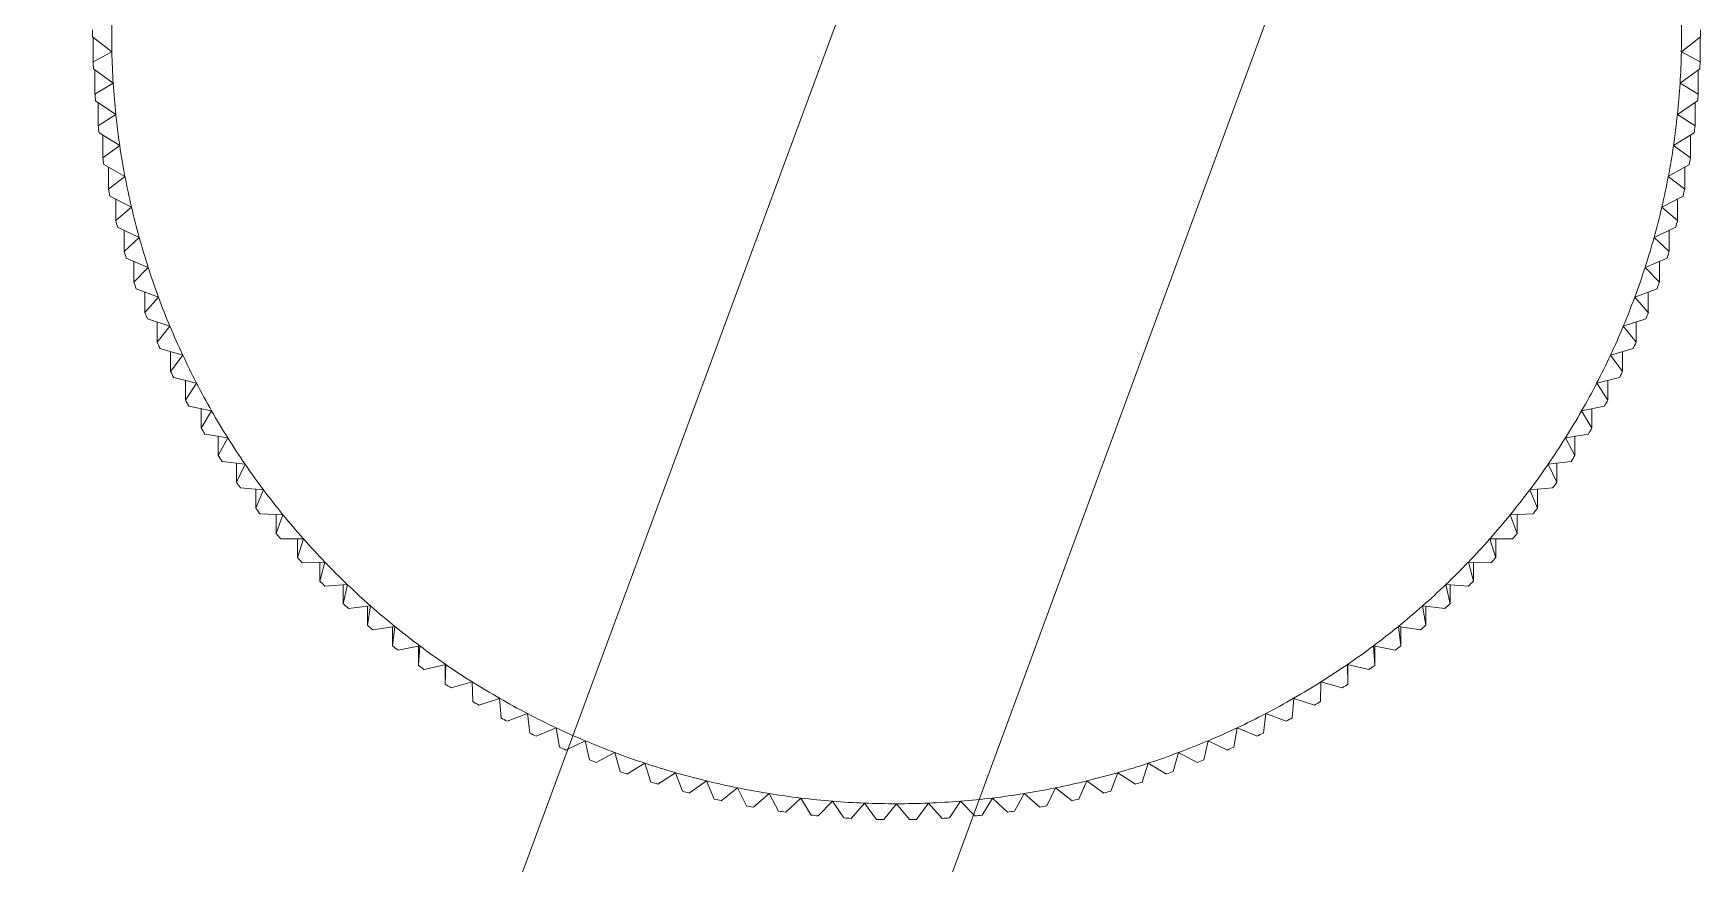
# Model space of a CAD drawing. Header units: millimetres. Extents: x 54215 to 67697, y 23496 to 56611.
# Drawn here: x 57331.286 to 57334.396, y 37575.078 to 37576.625 of the extents above; entities that cross this region are included whole.
import ezdxf

# ---------------------------------------------------------------- set-up
doc = ezdxf.new("R2010")
doc.units = ezdxf.units.MM
doc.layers.add('0 rölöve', color=7, linetype='Continuous', true_color=0xf1380e)
doc.layers.add('no3_duvar kaplama', color=8, linetype='Continuous', lineweight=0)
doc.layers.add('no3_tefriş arka ince', color=65, linetype='Continuous', lineweight=13)

# ---------------------------------------------------------------- blocks, each defined once
blk = doc.blocks.new('fimak tirimli')
at = {"layer": 'no3_tefriş arka ince', "linetype": 'Continuous', "lineweight": 0}
for p, q in [((1925.9803, 4651.1701), (1925.9443, 4651.1981)), ((1928.9442, 4651.1981), (1928.9083, 4651.1701)), ((1925.9453, 4651.1973), (1925.9453, 4651.1513)), ((1925.9453, 4651.1513), (1925.9803, 4651.1701)), ((1928.9083, 4651.1701), (1928.9433, 4651.1513)), ((1928.9433, 4651.1513), (1928.9433, 4651.1973)), ((1925.9827, 4651.1118), (1925.9458, 4651.1383)), ((1925.9487, 4651.1362), (1925.9487, 4651.0916)), ((1928.9427, 4651.1383), (1928.9058, 4651.1118)), ((1928.9398, 4651.0916), (1928.9398, 4651.1362)), ((1925.9487, 4651.0916), (1925.9827, 4651.1118)), ((1928.9058, 4651.1118), (1928.9398, 4651.0916)), ((1925.9876, 4651.0536), (1925.9498, 4651.0787)), ((1925.9547, 4651.0754), (1925.9547, 4651.0321)), ((1928.9387, 4651.0787), (1928.9009, 4651.0536)), ((1928.9338, 4651.0321), (1928.9338, 4651.0754)), ((1925.9547, 4651.0321), (1925.9876, 4651.0536)), ((1928.9009, 4651.0536), (1928.9338, 4651.0321)), ((1925.9949, 4650.9957), (1925.9563, 4651.0192)), ((1925.9631, 4651.015), (1925.9631, 4650.9729)), ((1928.9322, 4651.0192), (1928.8937, 4650.9957)), ((1928.9254, 4650.9729), (1928.9254, 4651.015)), ((1925.9631, 4650.9729), (1925.9949, 4650.9957)), ((1928.8937, 4650.9957), (1928.9254, 4650.9729)), ((1926.0046, 4650.9381), (1925.9653, 4650.96)), ((1925.974, 4650.9551), (1925.974, 4650.9141)), ((1928.9232, 4650.96), (1928.8839, 4650.9381)), ((1928.9145, 4650.9141), (1928.9145, 4650.9551)), ((1925.974, 4650.9141), (1926.0046, 4650.9381)), ((1928.8839, 4650.9381), (1928.9145, 4650.9141)), ((1926.0167, 4650.8809), (1925.9767, 4650.9013)), ((1925.9874, 4650.8959), (1925.9874, 4650.8557)), ((1928.9118, 4650.9013), (1928.8718, 4650.8809)), ((1928.9011, 4650.8557), (1928.9011, 4650.8959)), ((1925.9874, 4650.8557), (1926.0167, 4650.8809)), ((1928.8718, 4650.8809), (1928.9011, 4650.8557)), ((1926.0312, 4650.8243), (1925.9906, 4650.8431)), ((1926.0032, 4650.8372), (1926.0032, 4650.7979)), ((1928.8979, 4650.8431), (1928.8574, 4650.8243)), ((1928.8854, 4650.7979), (1928.8854, 4650.8372)), ((1926.0032, 4650.7979), (1926.0312, 4650.8243)), ((1928.8574, 4650.8243), (1928.8854, 4650.7979)), ((1926.048, 4650.7683), (1926.0069, 4650.7854)), ((1926.0213, 4650.7794), (1926.0213, 4650.7408)), ((1926.0213, 4650.7408), (1926.048, 4650.7683)), ((1928.8816, 4650.7854), (1928.8405, 4650.7683)), ((1928.8405, 4650.7683), (1928.8672, 4650.7408)), ((1928.8672, 4650.7408), (1928.8672, 4650.7794)), ((1926.0671, 4650.713), (1926.0256, 4650.7285)), ((1926.0419, 4650.7224), (1926.0419, 4650.6845)), ((1926.0419, 4650.6845), (1926.0671, 4650.713)), ((1928.8629, 4650.7285), (1928.8214, 4650.713)), ((1928.8214, 4650.713), (1928.8466, 4650.6845)), ((1928.8466, 4650.6845), (1928.8466, 4650.7224)), ((1926.0886, 4650.6585), (1926.0467, 4650.6723)), ((1928.8419, 4650.6723), (1928.7999, 4650.6585)), ((1926.0648, 4650.6664), (1926.0648, 4650.629)), ((1926.0648, 4650.629), (1926.0886, 4650.6585)), ((1928.7999, 4650.6585), (1928.8238, 4650.629)), ((1928.8238, 4650.629), (1928.8238, 4650.6664)), ((1926.1123, 4650.6049), (1926.07, 4650.6171)), ((1926.0899, 4650.6113), (1926.0899, 4650.5745)), ((1928.8185, 4650.6171), (1928.7762, 4650.6049)), ((1928.7986, 4650.5745), (1928.7986, 4650.6113)), ((1926.0899, 4650.5745), (1926.1123, 4650.6049)), ((1928.7762, 4650.6049), (1928.7986, 4650.5745)), ((1926.1382, 4650.5523), (1926.0957, 4650.5628)), ((1926.1174, 4650.5575), (1926.1174, 4650.5211)), ((1926.1174, 4650.5211), (1926.1382, 4650.5523)), ((1928.7928, 4650.5628), (1928.7503, 4650.5523)), ((1928.7503, 4650.5523), (1928.7712, 4650.5211)), ((1928.7712, 4650.5211), (1928.7712, 4650.5575)), ((1926.1663, 4650.5008), (1926.1236, 4650.5096)), ((1926.147, 4650.5048), (1926.147, 4650.4688)), ((1926.147, 4650.4688), (1926.1663, 4650.5008)), ((1928.7649, 4650.5096), (1928.7222, 4650.5008)), ((1928.7222, 4650.5008), (1928.7415, 4650.4688)), ((1928.7415, 4650.4688), (1928.7415, 4650.5048)), ((1926.1965, 4650.4504), (1926.1537, 4650.4575)), ((1926.1788, 4650.4534), (1926.1788, 4650.4177)), ((1928.7348, 4650.4575), (1928.692, 4650.4504)), ((1928.7097, 4650.4177), (1928.7097, 4650.4534)), ((1926.1788, 4650.4177), (1926.1965, 4650.4504)), ((1928.692, 4650.4504), (1928.7097, 4650.4177)), ((1926.2288, 4650.4013), (1926.186, 4650.4067)), ((1926.2127, 4650.4034), (1926.2127, 4650.3679)), ((1926.2127, 4650.3679), (1926.2288, 4650.4013)), ((1928.7025, 4650.4067), (1928.6597, 4650.4013)), ((1928.6597, 4650.4013), (1928.6758, 4650.3679)), ((1928.6758, 4650.3679), (1928.6758, 4650.4034)), ((1926.2631, 4650.3536), (1926.2203, 4650.3572)), ((1926.2486, 4650.3548), (1926.2486, 4650.3195)), ((1926.2486, 4650.3195), (1926.2631, 4650.3536)), ((1928.6682, 4650.3572), (1928.6254, 4650.3536)), ((1928.6254, 4650.3536), (1928.6399, 4650.3195)), ((1928.6399, 4650.3195), (1928.6399, 4650.3548)), ((1926.2994, 4650.3072), (1926.2567, 4650.3091)), ((1926.2866, 4650.3078), (1926.2866, 4650.2726)), ((1926.2866, 4650.2726), (1926.2994, 4650.3072)), ((1928.6318, 4650.3091), (1928.5891, 4650.3072)), ((1928.5891, 4650.3072), (1928.6019, 4650.2726)), ((1928.6019, 4650.2726), (1928.6019, 4650.3078)), ((1926.3376, 4650.2623), (1926.2951, 4650.2626)), ((1926.3265, 4650.2624), (1926.3265, 4650.2272)), ((1926.3265, 4650.2272), (1926.3376, 4650.2623)), ((1928.5934, 4650.2626), (1928.5509, 4650.2623)), ((1928.5509, 4650.2623), (1928.5621, 4650.2272)), ((1928.5621, 4650.2272), (1928.5621, 4650.2624)), ((1926.3777, 4650.219), (1926.3354, 4650.2175)), ((1926.3682, 4650.1835), (1926.3777, 4650.219)), ((1926.3682, 4650.2187), (1926.3682, 4650.1835)), ((1928.5531, 4650.2175), (1928.5109, 4650.219)), ((1928.5109, 4650.219), (1928.5203, 4650.1835)), ((1928.5203, 4650.1835), (1928.5203, 4650.2187)), ((1926.4195, 4650.1773), (1926.3775, 4650.1742)), ((1926.4117, 4650.1414), (1926.4195, 4650.1773)), ((1926.4117, 4650.1767), (1926.4117, 4650.1414)), ((1928.511, 4650.1742), (1928.4691, 4650.1773)), ((1928.4691, 4650.1773), (1928.4768, 4650.1414)), ((1928.4768, 4650.1414), (1928.4768, 4650.1767)), ((1926.463, 4650.1373), (1926.4214, 4650.1325)), ((1926.4569, 4650.1012), (1926.463, 4650.1373)), ((1926.4569, 4650.1366), (1926.4569, 4650.1012)), ((1928.4671, 4650.1325), (1928.4255, 4650.1373)), ((1928.4255, 4650.1373), (1928.4316, 4650.1012)), ((1928.4316, 4650.1012), (1928.4316, 4650.1366)), ((1926.5081, 4650.0991), (1926.467, 4650.0926)), ((1926.5038, 4650.0627), (1926.5081, 4650.0991)), ((1926.5038, 4650.0984), (1926.5038, 4650.0627)), ((1928.4215, 4650.0926), (1928.3804, 4650.0991)), ((1928.3804, 4650.0991), (1928.3847, 4650.0627)), ((1928.3847, 4650.0627), (1928.3847, 4650.0984)), ((1926.5548, 4650.0627), (1926.5142, 4650.0546)), ((1926.5523, 4650.0262), (1926.5548, 4650.0627)), ((1926.5523, 4650.0621), (1926.5523, 4650.0262)), ((1928.3743, 4650.0546), (1928.3337, 4650.0627)), ((1928.3337, 4650.0627), (1928.3362, 4650.0262)), ((1928.3362, 4650.0262), (1928.3362, 4650.0621)), ((1926.603, 4650.0282), (1926.563, 4650.0185)), ((1926.6022, 4649.9916), (1926.603, 4650.0282)), ((1926.6022, 4650.028), (1926.6022, 4649.9916)), ((1928.3255, 4650.0185), (1928.2855, 4650.0282)), ((1928.2855, 4650.0282), (1928.2863, 4649.9916)), ((1928.2863, 4649.9916), (1928.2863, 4650.028)), ((1926.6526, 4649.9956), (1926.6133, 4649.9844)), ((1926.6535, 4649.9591), (1926.6526, 4649.9956)), ((1928.2359, 4649.9956), (1928.235, 4649.9591)), ((1928.2753, 4649.9844), (1928.2359, 4649.9956)), ((1926.7035, 4649.965), (1926.6649, 4649.9523)), ((1926.7062, 4649.9286), (1926.7035, 4649.965)), ((1928.185, 4649.965), (1928.1823, 4649.9286)), ((1928.2236, 4649.9523), (1928.185, 4649.965)), ((1926.7556, 4649.9365), (1926.7178, 4649.9222)), ((1926.7601, 4649.9002), (1926.7556, 4649.9365)), ((1928.1329, 4649.9365), (1928.1285, 4649.9002)), ((1928.1707, 4649.9222), (1928.1329, 4649.9365)), ((1926.8089, 4649.9102), (1926.772, 4649.8944)), ((1926.8151, 4649.8741), (1926.8089, 4649.9102)), ((1928.0796, 4649.9102), (1928.0734, 4649.8741)), ((1928.1166, 4649.8944), (1928.0796, 4649.9102)), ((1926.8633, 4649.8859), (1926.8272, 4649.8686)), ((1926.8711, 4649.8501), (1926.8633, 4649.8859)), ((1926.9186, 4649.8638), (1926.8835, 4649.8452)), ((1926.9282, 4649.8284), (1926.9186, 4649.8638)), ((1927.9699, 4649.8638), (1927.9604, 4649.8284)), ((1928.005, 4649.8452), (1927.9699, 4649.8638)), ((1928.0253, 4649.8859), (1928.0174, 4649.8501)), ((1928.0613, 4649.8686), (1928.0253, 4649.8859)), ((1926.9748, 4649.844), (1926.9407, 4649.8239)), ((1926.986, 4649.8089), (1926.9748, 4649.844)), ((1927.9138, 4649.844), (1927.9025, 4649.8089)), ((1927.9478, 4649.8239), (1927.9138, 4649.844)), ((1927.0317, 4649.8264), (1926.9988, 4649.805)), ((1927.0447, 4649.7918), (1927.0317, 4649.8264)), ((1927.0894, 4649.8111), (1927.0575, 4649.7884)), ((1927.104, 4649.7771), (1927.0894, 4649.8111)), ((1927.1476, 4649.7981), (1927.117, 4649.7742)), ((1927.1639, 4649.7647), (1927.1476, 4649.7981)), ((1927.7409, 4649.7981), (1927.7247, 4649.7647)), ((1927.7715, 4649.7742), (1927.7409, 4649.7981)), ((1927.7991, 4649.8111), (1927.7845, 4649.7771)), ((1927.831, 4649.7884), (1927.7991, 4649.8111)), ((1927.8568, 4649.8264), (1927.8438, 4649.7918)), ((1927.8898, 4649.805), (1927.8568, 4649.8264)), ((1927.2063, 4649.7875), (1927.177, 4649.7623)), ((1927.2242, 4649.7547), (1927.2063, 4649.7875)), ((1927.2655, 4649.7792), (1927.2374, 4649.7529)), ((1927.2849, 4649.7472), (1927.2655, 4649.7792)), ((1927.3249, 4649.7732), (1927.2982, 4649.7459)), ((1927.3459, 4649.742), (1927.3249, 4649.7732)), ((1927.3845, 4649.7696), (1927.3592, 4649.7412)), ((1927.407, 4649.7393), (1927.3845, 4649.7696)), ((1927.4443, 4649.7685), (1927.4203, 4649.7391)), ((1927.4682, 4649.7391), (1927.4443, 4649.7685)), ((1927.504, 4649.7696), (1927.4815, 4649.7393)), ((1927.5294, 4649.7412), (1927.504, 4649.7696)), ((1927.5636, 4649.7732), (1927.5427, 4649.742)), ((1927.5904, 4649.7459), (1927.5636, 4649.7732)), ((1927.623, 4649.7792), (1927.6036, 4649.7472)), ((1927.6511, 4649.7529), (1927.623, 4649.7792)), ((1927.6822, 4649.7875), (1927.6643, 4649.7547)), ((1927.7116, 4649.7623), (1927.6822, 4649.7875))]:
    blk.add_line(p, q, dxfattribs=at)
for centre, radius, start, end in [((1927.4352, 4651.2046), 1.4909, 179.7497, 180.2503), ((1927.3788, 4651.1993), 1.3989, 178.8045, 181.1955), ((1927.5157, 4651.1993), 1.3928, 358.7993, 1.2007), ((1927.5804, 4651.2046), 1.3638, 359.7264, 0.2736), ((1927.3753, 4651.1992), 1.3954, 181.1935, 183.5906), ((1927.5132, 4651.1992), 1.3954, 356.4094, 358.8065), ((1927.4636, 4651.2083), 1.5194, 182.1468, 182.6381), ((1927.493, 4651.2054), 1.4513, 357.3503, 357.8647), ((1927.3762, 4651.1991), 1.3962, 183.5865, 185.9825), ((1927.5123, 4651.1991), 1.3962, 354.0175, 356.4135), ((1927.3612, 4651.2033), 1.4168, 184.5198, 185.0466), ((1927.5719, 4651.1996), 1.3721, 354.9448, 355.4888), ((1927.3766, 4651.199), 1.3966, 185.9771, 188.373), ((1927.5119, 4651.199), 1.3966, 351.627, 354.0229), ((1927.436, 4651.212), 1.4921, 186.9236, 187.4239), ((1927.4526, 4651.212), 1.4921, 352.5761, 353.0764), ((1927.3863, 4651.2005), 1.4064, 188.3748, 190.7545), ((1927.5023, 4651.2005), 1.4064, 349.2455, 351.6252), ((1927.483, 4651.2223), 1.5402, 189.3212, 189.806), ((1927.4736, 4651.2109), 1.4711, 350.1827, 350.6902), ((1927.3883, 4651.2011), 1.4085, 190.7649, 193.1421), ((1927.5061, 4651.1999), 1.4025, 346.8528, 349.2401), ((1927.3222, 4651.1928), 1.3767, 191.6808, 192.2234), ((1927.5663, 4651.1928), 1.3767, 347.7766, 348.3192), ((1927.3565, 4651.199), 1.4115, 194.0764, 194.6058), ((1927.3879, 4651.2013), 1.4081, 193.1516, 195.5302), ((1927.5007, 4651.2013), 1.4081, 344.4698, 346.8484), ((1927.3517, 4651.2451), 1.5976, 345.425, 345.8928), ((1927.4428, 4651.2236), 1.5012, 196.4727, 196.9709), ((1927.3875, 4651.2013), 1.4077, 195.535, 197.9155), ((1927.5032, 4651.2007), 1.4056, 342.0826, 344.4669), ((1927.4458, 4651.2236), 1.5012, 343.0291, 343.5273), ((1927.3908, 4651.2025), 1.4113, 197.9199, 200.2955), ((1927.4997, 4651.2018), 1.4092, 339.7026, 342.0819), ((1927.3221, 4651.1847), 1.3744, 198.8414, 199.3855), ((1927.5664, 4651.1847), 1.3744, 340.6145, 341.1586), ((1927.3898, 4651.2022), 1.4102, 200.2969, 202.6761), ((1927.4987, 4651.2022), 1.4102, 337.3239, 339.7031), ((1927.4527, 4651.2331), 1.5137, 201.2483, 201.7427), ((1927.4359, 4651.2331), 1.5137, 338.2573, 338.7517), ((1927.3951, 4651.2044), 1.4159, 202.6768, 205.0479), ((1927.4944, 4651.2039), 1.4148, 334.9525, 337.3255), ((1927.3442, 4651.1881), 1.3962, 203.6021, 204.1384), ((1927.5118, 4651.2026), 1.4319, 335.8623, 336.3852), ((1927.3951, 4651.2045), 1.416, 205.0506, 207.4231), ((1927.4924, 4651.205), 1.4171, 332.5766, 334.9472), ((1927.3099, 4651.1687), 1.357, 205.9678, 206.52), ((1927.4015, 4651.2078), 1.4232, 207.4235, 209.786), ((1927.4871, 4651.2078), 1.4232, 330.214, 332.5765), ((1927.4914, 4651.2117), 1.4542, 333.4984, 334.0137), ((1927.3975, 4651.212), 1.4547, 208.3553, 208.8709), ((1927.5361, 4651.1874), 1.4033, 331.1197, 331.6542), ((1927.4035, 4651.2091), 1.4256, 209.7907, 212.1512), ((1927.485, 4651.2091), 1.4256, 327.8488, 330.2093), ((1927.3635, 4651.1912), 1.4149, 210.704, 211.2347), ((1927.525, 4651.1912), 1.4149, 328.7653, 329.296), ((1927.4, 4651.2067), 1.4214, 212.1468, 214.5163), ((1927.4885, 4651.2067), 1.4214, 325.4837, 327.8532), ((1927.27, 4651.1276), 1.3018, 213.0476, 213.6247), ((1927.4096, 4651.2133), 1.433, 214.514, 216.8664), ((1927.479, 4651.2133), 1.433, 323.1336, 325.486), ((1927.7102, 4651.0673), 1.1921, 326.3488, 326.979), ((1927.449, 4651.2476), 1.5174, 215.4357, 215.9314), ((1927.4714, 4651.2247), 1.4781, 324.062, 324.5709), ((1927.4097, 4651.2134), 1.4331, 216.8667, 219.221), ((1927.4788, 4651.2134), 1.4331, 320.779, 323.1333), ((1927.3259, 4651.1545), 1.363, 217.7797, 218.3318), ((1927.4205, 4651.2223), 1.4472, 219.2249, 221.5585), ((1927.4698, 4651.2208), 1.4448, 318.4396, 320.777), ((1927.5626, 4651.1545), 1.363, 321.6682, 322.2203), ((1927.4438, 4651.2487), 1.5139, 220.1503, 220.648), ((1927.4448, 4651.2487), 1.5139, 319.352, 319.8497), ((1927.4174, 4651.2199), 1.4433, 221.5667, 223.9087), ((1927.4711, 4651.2199), 1.4433, 316.0913, 318.4333), ((1927.3255, 4651.1413), 1.3541, 222.4551, 223.0121), ((1927.4247, 4651.2271), 1.4535, 223.9149, 226.2426), ((1927.4654, 4651.2255), 1.4512, 313.7556, 316.0869), ((1927.563, 4651.1413), 1.3541, 316.9879, 317.5449), ((1927.4124, 4651.221), 1.472, 224.8169, 225.3297), ((1927.4224, 4651.2248), 1.4503, 226.2459, 228.581), ((1927.4661, 4651.2248), 1.4503, 311.419, 313.7541), ((1927.4762, 4651.221), 1.472, 314.6703, 315.1831), ((1927.4258, 4651.2351), 1.4914, 227.1603, 227.6669), ((1927.4627, 4651.2351), 1.4914, 312.3331, 312.8397), ((1927.4255, 4651.2283), 1.4549, 228.582, 230.9117), ((1927.463, 4651.2283), 1.4549, 309.0883, 311.418), ((1927.4446, 4651.2573), 1.5206, 229.4952, 229.9926), ((1927.4265, 4651.2295), 1.4565, 230.9087, 233.2381), ((1927.462, 4651.2295), 1.4565, 306.7619, 309.0913), ((1927.4439, 4651.2573), 1.5206, 310.0074, 310.5048), ((1927.4088, 4651.2138), 1.4642, 231.8246, 232.3415), ((1927.4269, 4651.2296), 1.4568, 233.2286, 235.5597), ((1927.4616, 4651.2296), 1.4568, 304.4403, 306.7714), ((1927.47, 4651.2261), 1.4799, 307.6652, 308.1766), ((1927.438, 4651.2513), 1.5118, 234.1359, 234.6371), ((1927.4271, 4651.2292), 1.4566, 235.5464, 237.8799), ((1927.4624, 4651.2278), 1.4548, 302.1187, 304.4551), ((1927.4849, 4651.2034), 1.4528, 305.3527, 305.8743), ((1927.4087, 4651.2076), 1.4591, 236.4472, 236.967), ((1927.443, 4651.2547), 1.4866, 237.883, 240.1713), ((1927.4456, 4651.2547), 1.4866, 299.8287, 302.117), ((1927.4799, 4651.2076), 1.4591, 303.033, 303.5528), ((1927.5002, 4651.3576), 1.6348, 238.8108, 239.275), ((1927.4447, 4651.2591), 1.4913, 240.1988, 242.4817), ((1927.4438, 4651.2591), 1.4913, 297.5183, 299.8012), ((1927.4088, 4651.3235), 1.5951, 300.7193, 301.195), ((1927.443, 4651.2626), 1.524, 241.0858, 241.5843), ((1927.4444, 4651.2599), 1.4919, 242.5069, 244.7907), ((1927.4442, 4651.2599), 1.4919, 295.2093, 297.4931), ((1927.4455, 4651.2626), 1.524, 298.4157, 298.9142), ((1927.3801, 4651.1372), 1.3837, 243.3761, 243.9255), ((1927.4384, 4651.2478), 1.4783, 244.8004, 247.1068), ((1927.4502, 4651.2478), 1.4783, 292.8932, 295.1996), ((1927.5026, 4651.1488), 1.3966, 296.0799, 296.6242), ((1927.4047, 4651.1788), 1.4318, 245.6804, 246.2118), ((1927.4428, 4651.2583), 1.4897, 247.1045, 249.3949), ((1927.4452, 4651.2655), 1.4973, 249.4077, 251.6878), ((1927.4433, 4651.2655), 1.4973, 288.3122, 290.5923), ((1927.446, 4651.2574), 1.4888, 290.6044, 292.8962), ((1927.4941, 4651.1558), 1.4066, 293.7835, 294.3243), ((1927.5047, 4651.4203), 1.6932, 248.0263, 248.4759), ((1927.4464, 4651.2709), 1.5028, 251.7093, 253.9824), ((1927.4427, 4651.269), 1.5008, 286.0161, 288.2922), ((1927.3951, 4651.3919), 1.6626, 291.52, 291.9778), ((1927.566, 4651.614), 1.8961, 250.3427, 250.7445), ((1927.5125, 4651.4923), 1.7638, 252.634, 253.0661), ((1927.4435, 4651.2616), 1.4931, 253.9919, 256.2809), ((1927.4439, 4651.2639), 1.4954, 256.2855, 258.5719), ((1927.4433, 4651.2605), 1.4919, 258.5693, 260.8619), ((1927.4452, 4651.2605), 1.4919, 279.1381, 281.4307), ((1927.4446, 4651.2639), 1.4954, 281.4281, 283.7145), ((1927.445, 4651.2616), 1.4931, 283.7191, 286.0081), ((1927.376, 4651.4923), 1.7638, 286.9339, 287.366), ((1927.3225, 4651.614), 1.8961, 289.2555, 289.6573), ((1927.4848, 4651.4235), 1.69, 254.9058, 255.357), ((1927.5013, 4651.5289), 1.7963, 257.2213, 257.646), ((1927.445, 4651.2715), 1.5031, 260.8632, 263.1395), ((1927.4451, 4651.2753), 1.5069, 263.1542, 265.4252), ((1927.4443, 4651.2674), 1.499, 265.4317, 267.715), ((1927.4445, 4651.2786), 1.5101, 267.7232, 269.9899), ((1927.444, 4651.2786), 1.5101, 270.0101, 272.2768), ((1927.4442, 4651.2673), 1.4988, 272.2848, 274.5684), ((1927.4435, 4651.275), 1.5066, 274.5746, 276.8461), ((1927.4435, 4651.2715), 1.5031, 276.8605, 279.1368), ((1927.3918, 4651.5084), 1.7753, 282.3515, 282.7812), ((1927.4032, 4651.4253), 1.6918, 284.6449, 285.0956), ((1927.5327, 4651.7599), 2.029, 259.5255, 259.9015), ((1927.5147, 4651.7746), 2.0406, 261.8152, 262.1893), ((1927.4759, 4651.5946), 1.8572, 264.096, 264.5071), ((1927.4385, 4651.1843), 1.4452, 266.3257, 266.8541), ((1927.4442, 4651.2896), 1.5507, 268.6263, 269.1188), ((1927.4443, 4651.2896), 1.5507, 270.8812, 271.3737), ((1927.45, 4651.1843), 1.4452, 273.1459, 273.6743), ((1927.4136, 4651.5847), 1.8473, 275.4918, 275.9051), ((1927.3738, 4651.7746), 2.0406, 277.8107, 278.1848), ((1927.3558, 4651.7599), 2.029, 280.0985, 280.4745)]:
    blk.add_arc(centre, radius, start, end, dxfattribs=at)
blk = doc.blocks.new('awetuyk')
at = {"layer": 'no3_duvar kaplama', "lineweight": 0}
for p, q in [((13872.1968, 17663.7717), (13874.2426, 17669.3053)), ((13873.0022, 17663.7717), (13875.0426, 17669.3053))]:
    blk.add_line(p, q, dxfattribs=at)

msp = doc.modelspace()

# ---------------------------------------------------------------- block references
msp.add_blockref('awetuyk', (43458.7923, 19908.0197))
at = {"layer": '0 rölöve'}
msp.add_blockref('fimak tirimli', (55405.4519, 32925.4207), dxfattribs=at)

doc.saveas('drawing.dxf')
